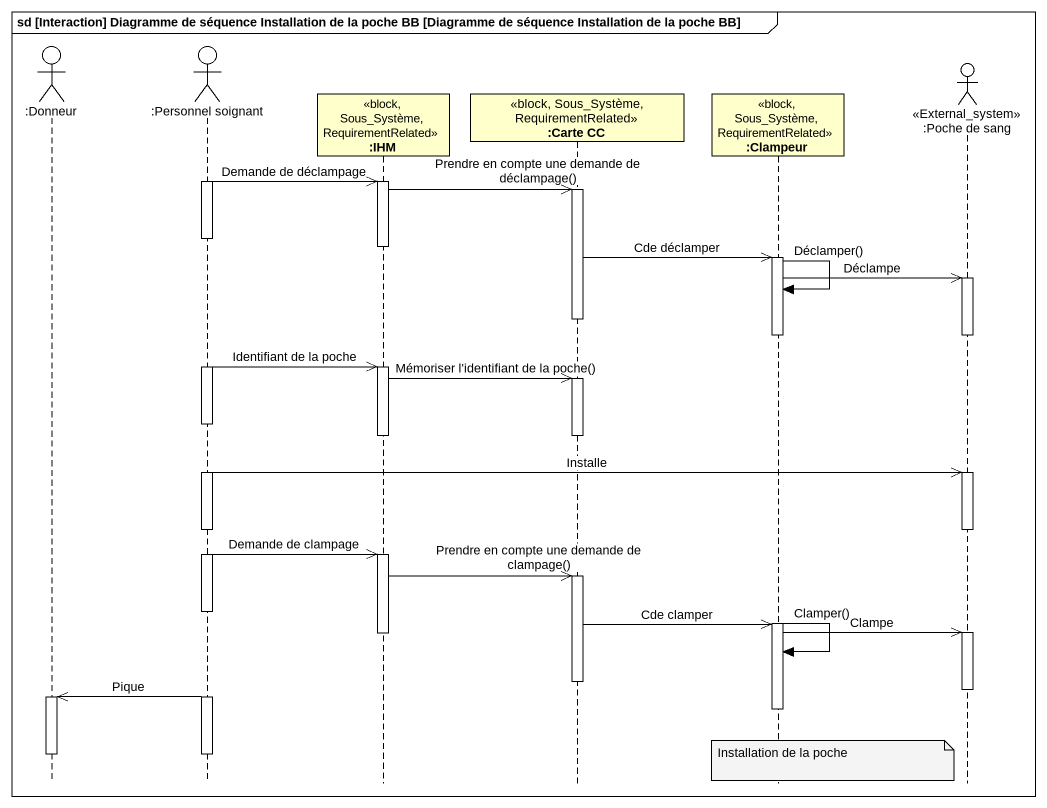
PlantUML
@startuml
mainframe sd [Interaction] Diagramme de séquence Installation de la poche BB [Diagramme de séquence Installation de la poche BB]
hide footbox
actor ":Donneur" as Donneur
actor ":Personnel soignant" as Personnel_soignant
participant ":IHM" as IHM <<block, Sous_Système, RequirementRelated>>
participant ":Carte CC" as Carte_CC <<block, Sous_Système, RequirementRelated>>
participant ":Clampeur" as Clampeur <<block, Sous_Système, RequirementRelated>>
actor ":Poche de sang" as Poche_de_sang <<External_system>>

activate Personnel_soignant
Personnel_soignant ->> IHM : Demande de déclampage
activate IHM
IHM ->> Carte_CC : Prendre en compte une demande de déclampage()
activate Carte_CC
deactivate Personnel_soignant
deactivate IHM
Carte_CC ->> Clampeur : Cde déclamper
activate Clampeur
Clampeur ->> Poche_de_sang : Déclampe
activate Poche_de_sang
Clampeur -> Clampeur : Déclamper()
deactivate Carte_CC
deactivate Poche_de_sang
deactivate Clampeur
activate Personnel_soignant
Personnel_soignant ->> IHM : Identifiant de la poche
activate IHM
IHM ->> Carte_CC : Mémoriser l'identifiant de la poche()
activate Carte_CC
deactivate Carte_CC
deactivate IHM
Personnel_soignant ->> Poche_de_sang : Installe
activate Poche_de_sang
deactivate Poche_de_sang
Personnel_soignant ->> IHM : Demande de clampage
activate IHM
IHM ->> Carte_CC : Prendre en compte une demande de clampage()
activate Carte_CC
deactivate Personnel_soignant
activate Clampeur
Carte_CC ->> Clampeur : Cde clamper
Clampeur ->> Poche_de_sang : Clampe
activate Poche_de_sang
deactivate IHM
Clampeur -> Clampeur : Clamper()
deactivate Carte_CC
deactivate Poche_de_sang
activate Personnel_soignant
Personnel_soignant ->> Donneur : Pique
activate Donneur
deactivate Clampeur
deactivate Personnel_soignant
deactivate Donneur
note over Clampeur : Installation de la poche
@enduml
